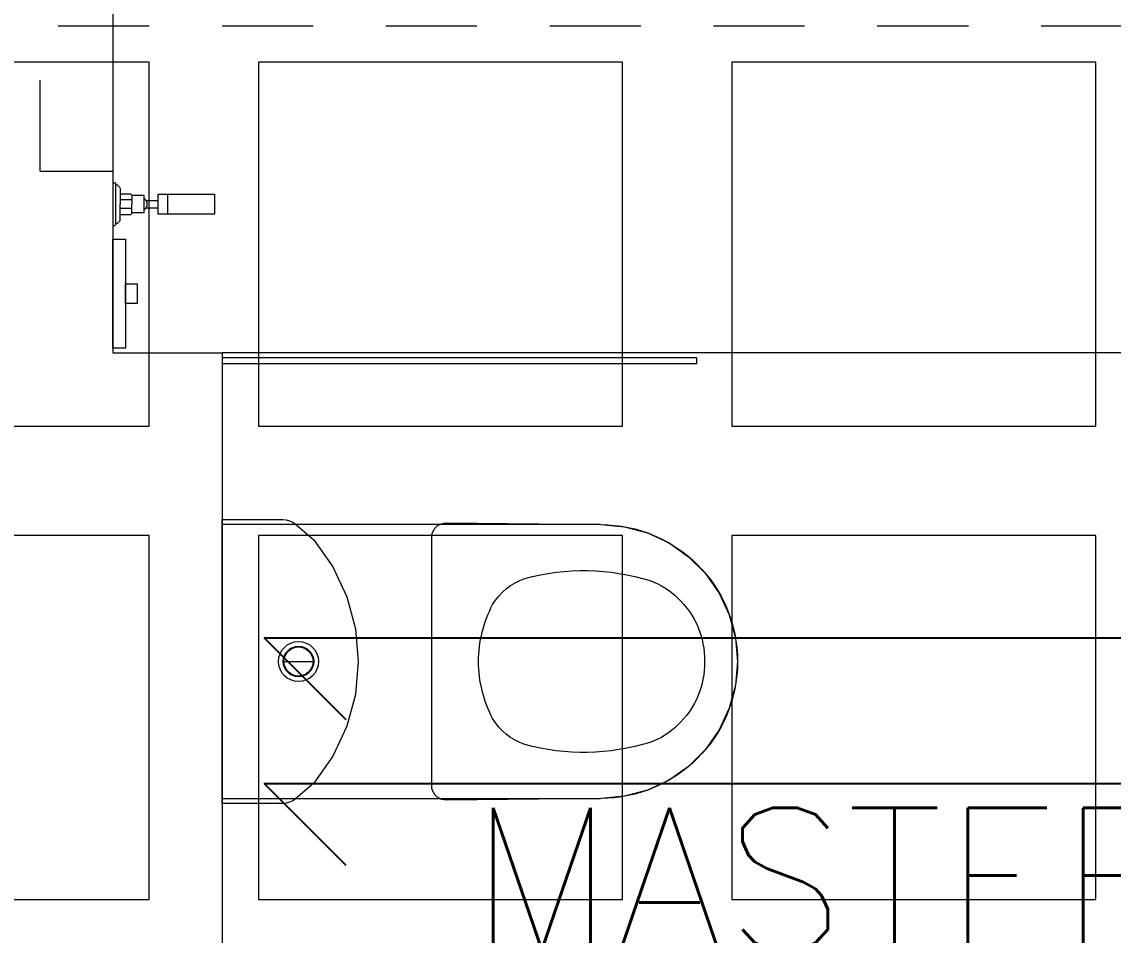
# Model space of a CAD drawing. Header units: metres. Extents: x -232 to 581, y 30 to 789.
# Drawn here: x 231.488 to 232.987, y 520.745 to 522 of the extents above; entities that cross this region are included whole.
import ezdxf

# ---------------------------------------------------------------- set-up
doc = ezdxf.new("R2010")
doc.units = ezdxf.units.M
doc.linetypes.add('HIDDEN2', pattern=[0.1875, 0.125, -0.0625])
for name, color, linetype, lineweight in [('A-WALL', 250, 'Continuous', 20), ('baños', 140, 'Continuous', 0), ('BOVEDILLA', 8, 'Continuous', 5), ('Columnas', 7, 'Continuous', 18), ('textos', 7, 'Continuous', 0)]:
    doc.layers.add(name, color=color, linetype=linetype, lineweight=lineweight)
doc.layers.add('ACERO', color=5, linetype='Continuous')
doc.layers.add('Techos 1', color=7, linetype='HIDDEN2', lineweight=9, true_color=0x42391a)
doc.styles.get("Standard").update_dxf_attribs({"font": 'arial.ttf'})

# ---------------------------------------------------------------- blocks, each defined once
blk = doc.blocks.new('*U247')
at = {"layer": 'BOVEDILLA'}
blk.add_lwpolyline([(-0.25, -0.25), (0.25, -0.25), (0.25, 0.25), (-0.25, 0.25)], close=True, dxfattribs=at)
blk = doc.blocks.new('planta de entrepiso 20.03')
at = {"layer": 'ACERO', "color": 18, "true_color": 0x000000}
for p, q in [((39.9623, -37.97), (39.8498, -37.8575)), ((39.8498, -37.8575), (43.4178, -37.8575)), ((39.9623, -38.17), (39.8498, -38.0575)), ((39.8498, -38.0575), (43.4178, -38.0575))]:
    blk.add_line(p, q, dxfattribs=at)
at = {"layer": 'BOVEDILLA', "color": 18, "linetype": 'ByBlock', "lineweight": -2, "true_color": 0x000000, "transparency": 16777216}
for p in [(39.442, -37.3168), (40.092, -37.3168), (40.742, -37.3168), (39.442, -37.9668), (40.092, -37.9668), (40.742, -37.9668)]:
    blk.add_blockref('*U247', p, dxfattribs=at)
blk = doc.blocks.new('Caroma_ToiletSuites')
at = {"layer": 'baños'}
for p, q in [((-32.6, 705.1), (-64.3, 696.7)), ((0, 708), (-32.6, 705.1)), ((32.6, 705.1), (0, 708)), ((64.3, 696.7), (32.6, 705.1)), ((-64.3, 696.7), (-94, 682.8)), ((94, 682.8), (64.3, 696.7)), ((-94, 682.8), (-120.8, 664)), ((120.8, 664), (94, 682.8)), ((-120.8, 664), (-144, 640.8)), ((144, 640.8), (120.8, 664)), ((-144, 640.8), (-162.8, 614)), ((162.8, 614), (144, 640.8)), ((-162.8, 614), (-176.7, 584.3)), ((176.7, 584.3), (162.8, 614)), ((-176.7, 584.3), (-185.1, 552.6)), ((185.1, 552.6), (176.7, 584.3)), ((-185.1, 552.6), (-188, 520)), ((188, 520), (185.1, 552.6)), ((-188, 520), (-190.5, 308)), ((-188, 0), (-188, 520)), ((188, 520), (188, 0)), ((190.5, 308), (188, 520)), ((-190.5, 308), (-190.2, 304.5)), ((-190.2, 304.5), (-189.3, 301.2)), ((-189.3, 301.2), (-187.8, 298)), ((187.8, 298), (189.3, 301.2)), ((189.3, 301.2), (190.2, 304.5)), ((190.2, 304.5), (190.5, 308)), ((-187.8, 298), (-185.8, 295.1)), ((-185.8, 295.1), (-183.4, 292.7)), ((-183.4, 292.7), (-180.5, 290.7)), ((-180.5, 290.7), (-177.3, 289.2)), ((-177.3, 289.2), (-174, 288.3)), ((-174, 288.3), (-170.5, 288)), ((-170.5, 288), (170.5, 288)), ((170.5, 288), (174, 288.3)), ((174, 288.3), (177.3, 289.2)), ((177.3, 289.2), (180.5, 290.7)), ((180.5, 290.7), (183.4, 292.7)), ((183.4, 292.7), (185.8, 295.1)), ((185.8, 295.1), (187.8, 298)), ((-45.1, 183.1), (-88.9, 171.3)), ((0, 187), (-45.1, 183.1)), ((45.1, 183.1), (0, 187)), ((88.9, 171.3), (45.1, 183.1)), ((-88.9, 171.3), (-130, 152.2)), ((130, 152.2), (88.9, 171.3)), ((-130, 152.2), (-167.1, 126.2)), ((167.1, 126.2), (130, 152.2)), ((-167.1, 126.2), (-188.7, 100.9)), ((0, 85), (0, 125)), ((188.7, 100.9), (167.1, 126.2)), ((-193.4, 92.7), (-194.6, 88.2)), ((-191.4, 97), (-193.4, 92.7)), ((-188.7, 100.9), (-191.4, 97)), ((191.4, 97), (188.7, 100.9)), ((193.4, 92.7), (191.4, 97)), ((194.6, 88.2), (193.4, 92.7)), ((-194.6, 88.2), (-195, 83.5)), ((-195, 83.5), (-195, 0)), ((195, 83.5), (194.6, 88.2)), ((195, 0), (195, 83.5)), ((-195, 0), (195, 0)), ((188, 0), (-188, 0))]:
    blk.add_line(p, q, dxfattribs=at)
for centre, radius, start, end in [((0, 520), 188, 0, 180), ((-2.7, 547.4), 115.2, 88.6565, 137.0404), ((2.7, 547.4), 115.2, 42.9609, 91.3415), ((-18.8, 556.1), 97.6, 134.3372, 160.9897), ((18.8, 556.1), 97.6, 19.01, 45.6643), ((183, 496.7), 307.9, 162.7713, 195.2143), ((-183, 496.7), 307.9, 344.7852, 17.2286), ((-36.1, 442.4), 82.4, 198.763, 239.3582), ((36.1, 442.4), 82.4, 300.6412, 341.2351), ((2.9, 529.9), 177.9, 242.916, 269.0659), ((-2.9, 529.9), 177.9, 270.9339, 297.0836), ((0, 105), 27.5, 0, 180), ((0, 105), 21, 0, 180), ((0, 105), 20, 0, 180), ((0, 105), 27.5, 180, 0), ((0, 105), 21, 180, 0), ((0, 105), 20, 180, 0)]:
    blk.add_arc(centre, radius, start, end, dxfattribs=at)
blk = doc.blocks.new('A$C0ed3e1a4')
at = {"layer": 'baños'}
for p, q in [((0.1294, 0.051), (0.1294, 0.0295)), ((0.1356, 0.0022), (0.1356, 0.0568)), ((0.1396, 0.059), (0.1368, 0.059)), ((0.1396, 0.059), (0.1396, 0)), ((0.0645, 0.0432), (0.0645, 0.0157)), ((0.0941, 0.0346), (0.0772, 0.0346)), ((0.0968, 0.0175), (0.0968, 0.0413)), ((0.0968, 0.0413), (0.1137, 0.0413)), ((0.1137, 0.0413), (0.1137, 0.0294)), ((0.1137, 0.0354), (0.1294, 0.0354)), ((0.1294, 0.0435), (0.1148, 0.0435)), ((0.0941, 0.0243), (0.0772, 0.0243)), ((0.0968, 0.0175), (0.1137, 0.0175)), ((0.1137, 0.0175), (0.1137, 0.0294)), ((0.1137, 0.0235), (0.1294, 0.0235)), ((0.1294, 0.0154), (0.1148, 0.0154)), ((0.1294, 0.008), (0.1294, 0.0295)), ((0.1396, 0), (0.1368, 0))]:
    blk.add_line(p, q, dxfattribs=at)
blk.add_lwpolyline([(0.0772, 0.0432), (0, 0.0432), (0, 0.0157), (0.0772, 0.0157)], close=True, dxfattribs=at)
for centre, radius, start, end in [((0.1416, 0.0445), 0.0138, 115.7896, 151.6564), ((0.138, 0.0569), 0.00241, 117.9179, 181.9718), ((0.1027, 0.0294), 0.01, 125.7762, 234.2238), ((0.1193, 0.0397), 0.00586, 140.0793, 164.0924), ((0.1193, 0.0191), 0.00586, 195.9076, 219.9207), ((0.1416, 0.0145), 0.0138, 208.3436, 244.2104), ((0.138, 0.0021), 0.00241, 178.0282, 242.0821)]:
    blk.add_arc(centre, radius, start, end, dxfattribs=at)
blk = doc.blocks.new('20.03.2026 LN 09 SEGUNDO NIVEL ARQ')
at = {"layer": 'A-WALL', "color": 5}
for p, q in [((88.5459, -58.8886), (88.5459, -59.9477)), ((88.5459, -59.9477), (88.6959, -59.9477)), ((88.6959, -59.9477), (88.6959, -62.4586))]:
    blk.add_line(p, q, dxfattribs=at)
at = {"layer": 'A-WALL', "color": 5, "linetype": 'HIDDEN2'}
for q in [(88.4459, -59.0982), (88.5459, -59.6982)]:
    blk.add_line((88.4459, -59.6982), q, dxfattribs=at)
at = {"layer": 'baños', "color": 5}
blk.add_line((90.5959, -59.9477), (88.6959, -59.9477), dxfattribs=at)
for points in [[(88.5459, -59.7916), (88.5633, -59.7916), (88.5633, -59.9416), (88.5459, -59.9416)], [(88.5633, -59.8532), (88.5791, -59.8532), (88.5791, -59.88), (88.5633, -59.88)], [(88.6959, -59.9623), (89.3481, -59.9623), (89.3481, -59.9545), (88.6959, -59.9545)]]:
    blk.add_lwpolyline(points, close=True, dxfattribs=at)
at = {"layer": 'Techos 1', "color": 5}
blk.add_line((80.5959, -59.4987), (92.7459, -59.4987), dxfattribs=at)
at = {"layer": 'baños', "color": 5, "xscale": -1}
blk.add_blockref('A$C0ed3e1a4', (88.6855, -59.7731), dxfattribs=at)
at = {"layer": 'baños', "color": 5, "xscale": -0.000999999934791, "yscale": 0.000999999934791, "rotation": 270}
blk.add_blockref('Caroma_ToiletSuites', (88.6959, -60.3718), dxfattribs=at)
at = {"layer": 'baños', "color": 5, "linetype": 'Continuous', "flags": 8}
for tag, p in [('MODELNUMBER', (83.7813, -42.9175, 0)), ('MATERIAL', (83.7813, -42.9176, 0)), ('PRODUCT', (83.7813, -42.9176, 0)), ('TRADENAME', (83.7813, -42.9176, 0)), ('MODELNUMBER', (84.956, -42.9175, 0)), ('TRADENAME', (84.956, -42.9176, 0)), ('MATERIAL', (84.956, -42.9176, 0)), ('PRODUCT', (84.956, -42.9176, 0))]:
    blk.add_attdef(tag, p, '', height=0.0000254, rotation=180.0001, dxfattribs=at)
at = {"layer": 'baños', "color": 5, "linetype": 'Continuous'}
for tag, p, rotation in [('TRADENAME', (85.8912, -56.9933), 180.0001), ('MODELNUMBER', (85.8912, -56.9934), 180.0001), ('MATERIAL', (85.8914, -56.9932), 180.0001), ('PRODUCT', (85.8914, -56.9933), 180.0001), ('MODELNUMBER', (86.6008, -56.9934), 179.9999), ('MATERIAL', (86.6008, -56.9932), 179.9999), ('PRODUCT', (86.6008, -56.9933), 179.9999), ('TRADENAME', (86.6008, -56.9933), 179.9999)]:
    blk.add_attdef(tag, p, '', height=0.0000254, rotation=rotation, dxfattribs=at)
at = {"layer": 'textos', "color": 5, "insert": (89.0347, -61.4178), "char_height": 0.195, "width": 1.854973, "attachment_point": 7}
blk.add_mtext('{\\Fromans|c0;MASTER BATHROOM\\P2}', dxfattribs=at)

msp = doc.modelspace()

# ---------------------------------------------------------------- block references
at = {"layer": 'Columnas'}
msp.add_blockref('planta de entrepiso 20.03', (191.9707, 559.0112), dxfattribs=at)

# ---------------------------------------------------------------- next in the draw order: block references
at = {"color": 1}
msp.add_blockref('20.03.2026 LN 09 SEGUNDO NIVEL ARQ', (143.0668, 581.4931), dxfattribs=at)

doc.saveas('drawing.dxf')
